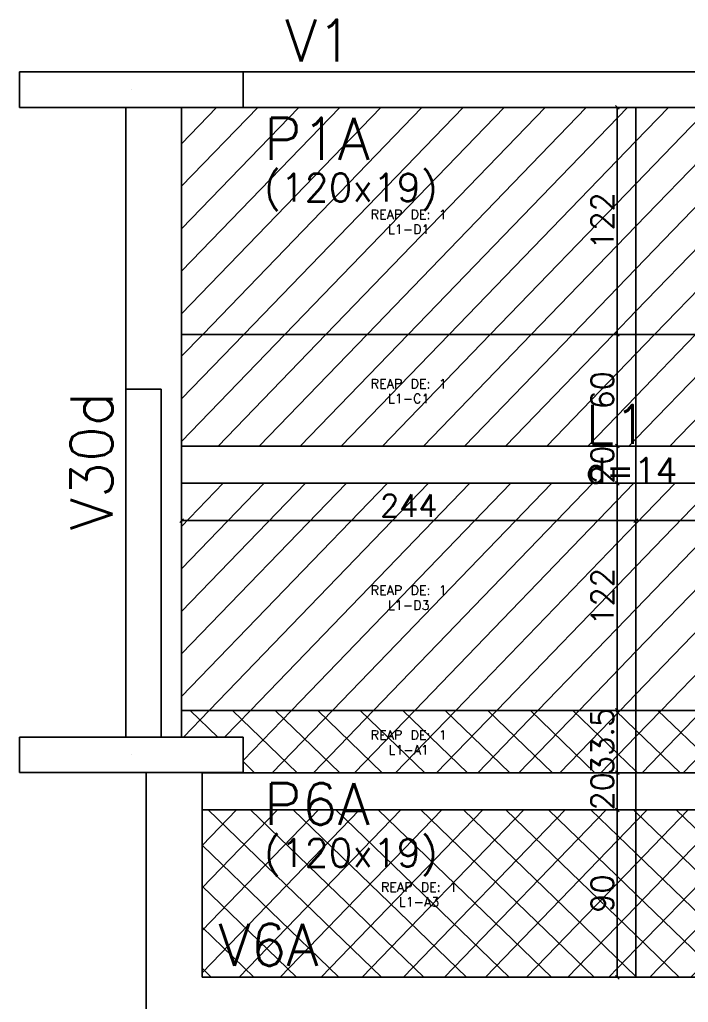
# Model space of a CAD drawing. Extents: x -40810 to 33675, y -2018 to 21213.
# Drawn here: x 15001 to 15360, y 15351 to 15879 of the extents above; entities that cross this region are included whole.
import ezdxf
from ezdxf.enums import TextEntityAlignment as Align

# ---------------------------------------------------------------- set-up
doc = ezdxf.new("R2010")
doc.units = 0
doc.layers.get('0').update_dxf_attribs({"color": 1, "lineweight": 9})
for name, color, linetype in [('1', 5, 'Continuous'), ('10', 7, 'Continuous'), ('12', 3, 'Continuous'), ('13', 7, 'Continuous'), ('242', 3, 'Continuous'), ('3', 2, 'Continuous'), ('8', 5, 'Continuous'), ('9', 3, 'Continuous'), ('NOMENCLATURA', 7, 'Continuous'), ('P-NOTAS', 7, 'Continuous'), ('Painéis', 255, 'Continuous')]:
    doc.layers.add(name, color=color, linetype=linetype)
doc.layers.add('REAPROVEITAMENTO', color=251, linetype='Continuous', lineweight=9)
doc.styles.add('Romans', font='romans.shx', dxfattribs={"height": 12})
doc.styles.get("Standard").update_dxf_attribs({"font": 'romans.shx', "width": 0.8})
doc.styles.add('standart', font='txt.shx')
doc.dimstyles.new('cotas', dxfattribs={"dimtxt": 9, "dimasz": 2, "dimexe": 2, "dimexo": 2, "dimgap": 2, "dimtad": 1, "dimdec": 1, "dimzin": 12, "dimdsep": 46, "dimtxsty": 'Romans', "dimblk": 'OBLIQUE', "dimcen": 9, "dimclrd": 4, "dimclre": 4, "dimclrt": 240, "dimaunit": 1, "dimadec": 8, "dimazin": 3, "dimtfac": 1, "dimtdec": 1, "dimtix": 1, "dimtmove": 0, "dimatfit": 2, "dimldrblk": 'OBLIQUE', "dimfxl": 1, "dimtolj": 1, "dimtzin": 0, "dimlwd": -1, "dimlwe": -1, "dimarcsym": 0})
pattern_1 = [(46, (-222.171, -201.545), (-11.419519, 11.027702), [])]
pattern_2 = [(46, (-222.171, -201.545), (-11.419519, 11.027702), []), (136, (-222.171, -201.545), (-11.027702, -11.419519), [])]

# ---------------------------------------------------------------- blocks, each defined once
blk = doc.blocks.new('_Oblique')
at = {"color": 0, "linetype": 'ByBlock', "lineweight": -2}
blk.add_line((-0.5, -0.5), (0.5, 0.5), dxfattribs=at)
blk = doc.blocks.new('*D3878')
at = {"layer": 'Defpoints', "color": 0, "linetype": 'Continuous', "ltscale": 30, "transparency": 16777216}
for p in [(15088.19, 15630.21), (15332.19, 15630.21), (15332.19, 15610.21)]:
    blk.add_point(p, dxfattribs=at)
at = {"layer": 'P-NOTAS', "color": 4, "linetype": 'Continuous', "ltscale": 30, "transparency": 16777216}
for p, q in [((15088.19, 15628.21), (15088.19, 15608.21)), ((15332.19, 15628.21), (15332.19, 15608.21)), ((15088.19, 15610.21), (15332.19, 15610.21))]:
    blk.add_line(p, q, dxfattribs=at)
at = {"layer": 'P-NOTAS', "color": 4, "linetype": 'Continuous', "ltscale": 30, "transparency": 16777216, "xscale": 2, "yscale": 2, "zscale": 2, "rotation": 180}
blk.add_blockref('_Oblique', (15088.19, 15610.21), dxfattribs=at)
at = {"layer": 'P-NOTAS', "color": 4, "linetype": 'Continuous', "ltscale": 30, "transparency": 16777216, "xscale": 2, "yscale": 2, "zscale": 2}
blk.add_blockref('_Oblique', (15332.19, 15610.21), dxfattribs=at)
at = {"layer": 'P-NOTAS', "color": 240, "linetype": 'Continuous', "ltscale": 30, "transparency": 16777216, "insert": (15210.19, 15618.21), "char_height": 12, "attachment_point": 5, "style": 'Romans'}
blk.add_mtext('\\A1;244', dxfattribs=at)
blk = doc.blocks.new('*D3879')
at = {"layer": 'Defpoints', "color": 0, "linetype": 'Continuous', "ltscale": 30, "transparency": 16777216}
for p in [(15332.19, 15630.21), (15454.19, 15630.21), (15454.19, 15610.21)]:
    blk.add_point(p, dxfattribs=at)
at = {"layer": 'P-NOTAS', "color": 4, "linetype": 'Continuous', "ltscale": 30, "transparency": 16777216}
for p, q in [((15332.19, 15628.21), (15332.19, 15608.21)), ((15454.19, 15628.21), (15454.19, 15608.21)), ((15332.19, 15610.21), (15454.19, 15610.21))]:
    blk.add_line(p, q, dxfattribs=at)
at = {"layer": 'P-NOTAS', "color": 4, "linetype": 'Continuous', "ltscale": 30, "transparency": 16777216, "xscale": 2, "yscale": 2, "zscale": 2, "rotation": 180}
blk.add_blockref('_Oblique', (15332.19, 15610.21), dxfattribs=at)
at = {"layer": 'P-NOTAS', "color": 4, "linetype": 'Continuous', "ltscale": 30, "transparency": 16777216, "xscale": 2, "yscale": 2, "zscale": 2}
blk.add_blockref('_Oblique', (15454.19, 15610.21), dxfattribs=at)
at = {"layer": 'P-NOTAS', "color": 240, "linetype": 'Continuous', "ltscale": 30, "transparency": 16777216, "insert": (15393.19, 15618.21), "char_height": 12, "attachment_point": 5, "style": 'Romans'}
blk.add_mtext('\\A1;122', dxfattribs=at)
blk = doc.blocks.new('*D3881')
at = {"layer": 'Defpoints', "color": 0, "linetype": 'Continuous', "ltscale": 30, "transparency": 16777216}
for p in [(15332.23, 15832.21), (15322.23, 15710.21), (15332.23, 15710.21)]:
    blk.add_point(p, dxfattribs=at)
at = {"layer": 'P-NOTAS', "color": 4, "linetype": 'Continuous', "ltscale": 30, "transparency": 16777216}
for p, q in [((15330.23, 15832.21), (15320.23, 15832.21)), ((15322.23, 15832.21), (15322.23, 15710.21)), ((15330.23, 15710.21), (15320.23, 15710.21))]:
    blk.add_line(p, q, dxfattribs=at)
at = {"layer": 'P-NOTAS', "color": 4, "linetype": 'Continuous', "ltscale": 30, "transparency": 16777216, "xscale": 2, "yscale": 2, "zscale": 2}
for p, rotation in [((15322.23, 15832.21), 90), ((15322.23, 15710.21), 270)]:
    blk.add_blockref('_Oblique', p, dxfattribs=dict(at, rotation=rotation))
at = {"layer": 'P-NOTAS', "color": 240, "linetype": 'Continuous', "ltscale": 30, "transparency": 16777216, "insert": (15314.23, 15771.21), "char_height": 12, "attachment_point": 5, "rotation": 90, "style": 'Romans'}
blk.add_mtext('\\A1;122', dxfattribs=at)
blk = doc.blocks.new('*D3882')
at = {"layer": 'Defpoints', "color": 0, "linetype": 'Continuous', "ltscale": 30, "transparency": 16777216}
for p in [(15332.23, 15710.21), (15322.23, 15650.21), (15332.23, 15650.21)]:
    blk.add_point(p, dxfattribs=at)
at = {"layer": 'P-NOTAS', "color": 4, "linetype": 'Continuous', "ltscale": 30, "transparency": 16777216}
for p, q in [((15330.23, 15710.21), (15320.23, 15710.21)), ((15322.23, 15710.21), (15322.23, 15650.21)), ((15330.23, 15650.21), (15320.23, 15650.21))]:
    blk.add_line(p, q, dxfattribs=at)
at = {"layer": 'P-NOTAS', "color": 4, "linetype": 'Continuous', "ltscale": 30, "transparency": 16777216, "xscale": 2, "yscale": 2, "zscale": 2}
for p, rotation in [((15322.23, 15710.21), 90), ((15322.23, 15650.21), 270)]:
    blk.add_blockref('_Oblique', p, dxfattribs=dict(at, rotation=rotation))
at = {"layer": 'P-NOTAS', "color": 240, "linetype": 'Continuous', "ltscale": 30, "transparency": 16777216, "insert": (15314.23, 15680.21), "char_height": 12, "attachment_point": 5, "rotation": 90, "style": 'Romans'}
blk.add_mtext('\\A1;60', dxfattribs=at)
blk = doc.blocks.new('*D3883')
at = {"layer": 'Defpoints', "color": 0, "linetype": 'Continuous', "ltscale": 30, "transparency": 16777216}
for p in [(15332.23, 15650.21), (15322.23, 15630.21), (15332.23, 15630.21)]:
    blk.add_point(p, dxfattribs=at)
at = {"layer": 'P-NOTAS', "color": 4, "linetype": 'Continuous', "ltscale": 30, "transparency": 16777216}
for p, q in [((15330.23, 15650.21), (15320.23, 15650.21)), ((15322.23, 15650.21), (15322.23, 15652.21)), ((15322.23, 15650.21), (15322.23, 15630.21)), ((15330.23, 15630.21), (15320.23, 15630.21)), ((15322.23, 15630.21), (15322.23, 15628.21))]:
    blk.add_line(p, q, dxfattribs=at)
at = {"layer": 'P-NOTAS', "color": 4, "linetype": 'Continuous', "ltscale": 30, "transparency": 16777216, "xscale": 2, "yscale": 2, "zscale": 2}
for p, rotation in [((15322.23, 15650.21), 270), ((15322.23, 15630.21), 90)]:
    blk.add_blockref('_Oblique', p, dxfattribs=dict(at, rotation=rotation))
at = {"layer": 'P-NOTAS', "color": 240, "linetype": 'Continuous', "ltscale": 30, "transparency": 16777216, "insert": (15314.23, 15640.21), "char_height": 12, "attachment_point": 5, "rotation": 90, "style": 'Romans'}
blk.add_mtext('\\A1;20', dxfattribs=at)
blk = doc.blocks.new('*D3884')
at = {"layer": 'Defpoints', "color": 0, "linetype": 'Continuous', "ltscale": 30, "transparency": 16777216}
for p in [(15332.23, 15630.21), (15322.23, 15508.21), (15332.23, 15508.21)]:
    blk.add_point(p, dxfattribs=at)
at = {"layer": 'P-NOTAS', "color": 4, "linetype": 'Continuous', "ltscale": 30, "transparency": 16777216}
for p, q in [((15330.23, 15630.21), (15320.23, 15630.21)), ((15322.23, 15630.21), (15322.23, 15508.21)), ((15330.23, 15508.21), (15320.23, 15508.21))]:
    blk.add_line(p, q, dxfattribs=at)
at = {"layer": 'P-NOTAS', "color": 4, "linetype": 'Continuous', "ltscale": 30, "transparency": 16777216, "xscale": 2, "yscale": 2, "zscale": 2}
for p, rotation in [((15322.23, 15630.21), 90), ((15322.23, 15508.21), 270)]:
    blk.add_blockref('_Oblique', p, dxfattribs=dict(at, rotation=rotation))
at = {"layer": 'P-NOTAS', "color": 240, "linetype": 'Continuous', "ltscale": 30, "transparency": 16777216, "insert": (15314.23, 15569.21), "char_height": 12, "attachment_point": 5, "rotation": 90, "style": 'Romans'}
blk.add_mtext('\\A1;122', dxfattribs=at)
blk = doc.blocks.new('*D3885')
at = {"layer": 'Defpoints', "color": 0, "linetype": 'Continuous', "ltscale": 30, "transparency": 16777216}
for p in [(15332.23, 15508.21), (15322.23, 15474.71), (15332.23, 15474.71)]:
    blk.add_point(p, dxfattribs=at)
at = {"layer": 'P-NOTAS', "color": 4, "linetype": 'Continuous', "ltscale": 30, "transparency": 16777216}
for p, q in [((15330.23, 15508.21), (15320.23, 15508.21)), ((15322.23, 15508.21), (15322.23, 15510.21)), ((15322.23, 15508.21), (15322.23, 15474.71)), ((15330.23, 15474.71), (15320.23, 15474.71)), ((15322.23, 15474.71), (15322.23, 15472.71))]:
    blk.add_line(p, q, dxfattribs=at)
at = {"layer": 'P-NOTAS', "color": 4, "linetype": 'Continuous', "ltscale": 30, "transparency": 16777216, "xscale": 2, "yscale": 2, "zscale": 2}
for p, rotation in [((15322.23, 15508.21), 270), ((15322.23, 15474.71), 90)]:
    blk.add_blockref('_Oblique', p, dxfattribs=dict(at, rotation=rotation))
at = {"layer": 'P-NOTAS', "color": 240, "linetype": 'Continuous', "ltscale": 30, "transparency": 16777216, "insert": (15314.23, 15491.46), "char_height": 12, "attachment_point": 5, "rotation": 90, "style": 'Romans'}
blk.add_mtext('\\A1;33.5', dxfattribs=at)
blk = doc.blocks.new('*D3886')
at = {"layer": 'Defpoints', "color": 0, "linetype": 'Continuous', "ltscale": 30, "transparency": 16777216}
for p in [(15332.23, 15474.71), (15322.23, 15454.71), (15332.23, 15454.71)]:
    blk.add_point(p, dxfattribs=at)
at = {"layer": 'P-NOTAS', "color": 4, "linetype": 'Continuous', "ltscale": 30, "transparency": 16777216}
for p, q in [((15330.23, 15474.71), (15320.23, 15474.71)), ((15322.23, 15474.71), (15322.23, 15476.71)), ((15322.23, 15474.71), (15322.23, 15454.71)), ((15330.23, 15454.71), (15320.23, 15454.71)), ((15322.23, 15454.71), (15322.23, 15452.71))]:
    blk.add_line(p, q, dxfattribs=at)
at = {"layer": 'P-NOTAS', "color": 4, "linetype": 'Continuous', "ltscale": 30, "transparency": 16777216, "xscale": 2, "yscale": 2, "zscale": 2}
for p, rotation in [((15322.23, 15474.71), 270), ((15322.23, 15454.71), 90)]:
    blk.add_blockref('_Oblique', p, dxfattribs=dict(at, rotation=rotation))
at = {"layer": 'P-NOTAS', "color": 240, "linetype": 'Continuous', "ltscale": 30, "transparency": 16777216, "insert": (15314.23, 15464.71), "char_height": 12, "attachment_point": 5, "rotation": 90, "style": 'Romans'}
blk.add_mtext('\\A1;20', dxfattribs=at)
blk = doc.blocks.new('*D3887')
at = {"layer": 'Defpoints', "color": 0, "linetype": 'Continuous', "ltscale": 30, "transparency": 16777216}
for p in [(15332.23, 15454.71), (15322.23, 15364.75), (15332.23, 15364.75)]:
    blk.add_point(p, dxfattribs=at)
at = {"layer": 'P-NOTAS', "color": 4, "linetype": 'Continuous', "ltscale": 30, "transparency": 16777216}
for p, q in [((15330.23, 15454.71), (15320.23, 15454.71)), ((15322.23, 15454.71), (15322.23, 15364.75)), ((15330.23, 15364.75), (15320.23, 15364.75))]:
    blk.add_line(p, q, dxfattribs=at)
at = {"layer": 'P-NOTAS', "color": 4, "linetype": 'Continuous', "ltscale": 30, "transparency": 16777216, "xscale": 2, "yscale": 2, "zscale": 2}
for p, rotation in [((15322.23, 15454.71), 90), ((15322.23, 15364.75), 270)]:
    blk.add_blockref('_Oblique', p, dxfattribs=dict(at, rotation=rotation))
at = {"layer": 'P-NOTAS', "color": 240, "linetype": 'Continuous', "ltscale": 30, "transparency": 16777216, "insert": (15314.23, 15409.73), "char_height": 12, "attachment_point": 5, "rotation": 90, "style": 'Romans'}
blk.add_mtext('\\A1;90', dxfattribs=at)
blk = doc.blocks.new('*D6416')
at = {"layer": 'Defpoints', "color": 0, "ltscale": 30, "transparency": 16777216}
for p in [(15088.19, 15630.21), (15332.19, 15630.21), (15332.19, 15610.21)]:
    blk.add_point(p, dxfattribs=at)
at = {"layer": 'P-NOTAS', "color": 4, "ltscale": 30, "transparency": 16777216}
for p, q in [((15088.19, 15628.21), (15088.19, 15608.21)), ((15332.19, 15628.21), (15332.19, 15608.21)), ((15088.19, 15610.21), (15332.19, 15610.21))]:
    blk.add_line(p, q, dxfattribs=at)
at = {"layer": 'P-NOTAS', "color": 4, "ltscale": 30, "transparency": 16777216, "xscale": 2, "yscale": 2, "zscale": 2, "rotation": 180}
blk.add_blockref('_Oblique', (15088.19, 15610.21), dxfattribs=at)
at = {"layer": 'P-NOTAS', "color": 4, "ltscale": 30, "transparency": 16777216, "xscale": 2, "yscale": 2, "zscale": 2}
blk.add_blockref('_Oblique', (15332.19, 15610.21), dxfattribs=at)
at = {"layer": 'P-NOTAS', "color": 240, "ltscale": 30, "transparency": 16777216, "insert": (15210.19, 15618.21), "char_height": 12, "attachment_point": 5, "style": 'Romans'}
blk.add_mtext('\\A1;244', dxfattribs=at)
blk = doc.blocks.new('*D6417')
at = {"layer": 'Defpoints', "color": 0, "ltscale": 30, "transparency": 16777216}
for p in [(15332.19, 15630.21), (15454.19, 15630.21), (15454.19, 15610.21)]:
    blk.add_point(p, dxfattribs=at)
at = {"layer": 'P-NOTAS', "color": 4, "ltscale": 30, "transparency": 16777216}
for p, q in [((15332.19, 15628.21), (15332.19, 15608.21)), ((15454.19, 15628.21), (15454.19, 15608.21)), ((15332.19, 15610.21), (15454.19, 15610.21))]:
    blk.add_line(p, q, dxfattribs=at)
at = {"layer": 'P-NOTAS', "color": 4, "ltscale": 30, "transparency": 16777216, "xscale": 2, "yscale": 2, "zscale": 2, "rotation": 180}
blk.add_blockref('_Oblique', (15332.19, 15610.21), dxfattribs=at)
at = {"layer": 'P-NOTAS', "color": 4, "ltscale": 30, "transparency": 16777216, "xscale": 2, "yscale": 2, "zscale": 2}
blk.add_blockref('_Oblique', (15454.19, 15610.21), dxfattribs=at)
at = {"layer": 'P-NOTAS', "color": 240, "ltscale": 30, "transparency": 16777216, "insert": (15393.19, 15618.21), "char_height": 12, "attachment_point": 5, "style": 'Romans'}
blk.add_mtext('\\A1;122', dxfattribs=at)
blk = doc.blocks.new('*D6419')
at = {"layer": 'Defpoints', "color": 0, "ltscale": 30, "transparency": 16777216}
for p in [(15332.23, 15832.21), (15322.23, 15710.21), (15332.23, 15710.21)]:
    blk.add_point(p, dxfattribs=at)
at = {"layer": 'P-NOTAS', "color": 4, "ltscale": 30, "transparency": 16777216}
for p, q in [((15330.23, 15832.21), (15320.23, 15832.21)), ((15322.23, 15832.21), (15322.23, 15710.21)), ((15330.23, 15710.21), (15320.23, 15710.21))]:
    blk.add_line(p, q, dxfattribs=at)
at = {"layer": 'P-NOTAS', "color": 4, "ltscale": 30, "transparency": 16777216, "xscale": 2, "yscale": 2, "zscale": 2}
for p, rotation in [((15322.23, 15832.21), 90), ((15322.23, 15710.21), 270)]:
    blk.add_blockref('_Oblique', p, dxfattribs=dict(at, rotation=rotation))
at = {"layer": 'P-NOTAS', "color": 240, "ltscale": 30, "transparency": 16777216, "insert": (15314.23, 15771.21), "char_height": 12, "attachment_point": 5, "rotation": 90, "style": 'Romans'}
blk.add_mtext('\\A1;122', dxfattribs=at)
blk = doc.blocks.new('*D6420')
at = {"layer": 'Defpoints', "color": 0, "ltscale": 30, "transparency": 16777216}
for p in [(15332.23, 15710.21), (15322.23, 15650.21), (15332.23, 15650.21)]:
    blk.add_point(p, dxfattribs=at)
at = {"layer": 'P-NOTAS', "color": 4, "ltscale": 30, "transparency": 16777216}
for p, q in [((15330.23, 15710.21), (15320.23, 15710.21)), ((15322.23, 15710.21), (15322.23, 15650.21)), ((15330.23, 15650.21), (15320.23, 15650.21))]:
    blk.add_line(p, q, dxfattribs=at)
at = {"layer": 'P-NOTAS', "color": 4, "ltscale": 30, "transparency": 16777216, "xscale": 2, "yscale": 2, "zscale": 2}
for p, rotation in [((15322.23, 15710.21), 90), ((15322.23, 15650.21), 270)]:
    blk.add_blockref('_Oblique', p, dxfattribs=dict(at, rotation=rotation))
at = {"layer": 'P-NOTAS', "color": 240, "ltscale": 30, "transparency": 16777216, "insert": (15314.23, 15680.21), "char_height": 12, "attachment_point": 5, "rotation": 90, "style": 'Romans'}
blk.add_mtext('\\A1;60', dxfattribs=at)
blk = doc.blocks.new('*D6421')
at = {"layer": 'Defpoints', "color": 0, "ltscale": 30, "transparency": 16777216}
for p in [(15332.23, 15650.21), (15322.23, 15630.21), (15332.23, 15630.21)]:
    blk.add_point(p, dxfattribs=at)
at = {"layer": 'P-NOTAS', "color": 4, "ltscale": 30, "transparency": 16777216}
for p, q in [((15330.23, 15650.21), (15320.23, 15650.21)), ((15322.23, 15650.21), (15322.23, 15652.21)), ((15322.23, 15650.21), (15322.23, 15630.21)), ((15330.23, 15630.21), (15320.23, 15630.21)), ((15322.23, 15630.21), (15322.23, 15628.21))]:
    blk.add_line(p, q, dxfattribs=at)
at = {"layer": 'P-NOTAS', "color": 4, "ltscale": 30, "transparency": 16777216, "xscale": 2, "yscale": 2, "zscale": 2}
for p, rotation in [((15322.23, 15650.21), 270), ((15322.23, 15630.21), 90)]:
    blk.add_blockref('_Oblique', p, dxfattribs=dict(at, rotation=rotation))
at = {"layer": 'P-NOTAS', "color": 240, "ltscale": 30, "transparency": 16777216, "insert": (15314.23, 15640.21), "char_height": 12, "attachment_point": 5, "rotation": 90, "style": 'Romans'}
blk.add_mtext('\\A1;20', dxfattribs=at)
blk = doc.blocks.new('*D6422')
at = {"layer": 'Defpoints', "color": 0, "ltscale": 30, "transparency": 16777216}
for p in [(15332.23, 15630.21), (15322.23, 15508.21), (15332.23, 15508.21)]:
    blk.add_point(p, dxfattribs=at)
at = {"layer": 'P-NOTAS', "color": 4, "ltscale": 30, "transparency": 16777216}
for p, q in [((15330.23, 15630.21), (15320.23, 15630.21)), ((15322.23, 15630.21), (15322.23, 15508.21)), ((15330.23, 15508.21), (15320.23, 15508.21))]:
    blk.add_line(p, q, dxfattribs=at)
at = {"layer": 'P-NOTAS', "color": 4, "ltscale": 30, "transparency": 16777216, "xscale": 2, "yscale": 2, "zscale": 2}
for p, rotation in [((15322.23, 15630.21), 90), ((15322.23, 15508.21), 270)]:
    blk.add_blockref('_Oblique', p, dxfattribs=dict(at, rotation=rotation))
at = {"layer": 'P-NOTAS', "color": 240, "ltscale": 30, "transparency": 16777216, "insert": (15314.23, 15569.21), "char_height": 12, "attachment_point": 5, "rotation": 90, "style": 'Romans'}
blk.add_mtext('\\A1;122', dxfattribs=at)
blk = doc.blocks.new('*D6423')
at = {"layer": 'Defpoints', "color": 0, "ltscale": 30, "transparency": 16777216}
for p in [(15332.23, 15508.21), (15322.23, 15474.71), (15332.23, 15474.71)]:
    blk.add_point(p, dxfattribs=at)
at = {"layer": 'P-NOTAS', "color": 4, "ltscale": 30, "transparency": 16777216}
for p, q in [((15330.23, 15508.21), (15320.23, 15508.21)), ((15322.23, 15508.21), (15322.23, 15510.21)), ((15322.23, 15508.21), (15322.23, 15474.71)), ((15330.23, 15474.71), (15320.23, 15474.71)), ((15322.23, 15474.71), (15322.23, 15472.71))]:
    blk.add_line(p, q, dxfattribs=at)
at = {"layer": 'P-NOTAS', "color": 4, "ltscale": 30, "transparency": 16777216, "xscale": 2, "yscale": 2, "zscale": 2}
for p, rotation in [((15322.23, 15508.21), 270), ((15322.23, 15474.71), 90)]:
    blk.add_blockref('_Oblique', p, dxfattribs=dict(at, rotation=rotation))
at = {"layer": 'P-NOTAS', "color": 240, "ltscale": 30, "transparency": 16777216, "insert": (15314.23, 15491.46), "char_height": 12, "attachment_point": 5, "rotation": 90, "style": 'Romans'}
blk.add_mtext('\\A1;33.5', dxfattribs=at)
blk = doc.blocks.new('*D6424')
at = {"layer": 'Defpoints', "color": 0, "ltscale": 30, "transparency": 16777216}
for p in [(15332.23, 15474.71), (15322.23, 15454.71), (15332.23, 15454.71)]:
    blk.add_point(p, dxfattribs=at)
at = {"layer": 'P-NOTAS', "color": 4, "ltscale": 30, "transparency": 16777216}
for p, q in [((15330.23, 15474.71), (15320.23, 15474.71)), ((15322.23, 15474.71), (15322.23, 15476.71)), ((15322.23, 15474.71), (15322.23, 15454.71)), ((15330.23, 15454.71), (15320.23, 15454.71)), ((15322.23, 15454.71), (15322.23, 15452.71))]:
    blk.add_line(p, q, dxfattribs=at)
at = {"layer": 'P-NOTAS', "color": 4, "ltscale": 30, "transparency": 16777216, "xscale": 2, "yscale": 2, "zscale": 2}
for p, rotation in [((15322.23, 15474.71), 270), ((15322.23, 15454.71), 90)]:
    blk.add_blockref('_Oblique', p, dxfattribs=dict(at, rotation=rotation))
at = {"layer": 'P-NOTAS', "color": 240, "ltscale": 30, "transparency": 16777216, "insert": (15314.23, 15464.71), "char_height": 12, "attachment_point": 5, "rotation": 90, "style": 'Romans'}
blk.add_mtext('\\A1;20', dxfattribs=at)
blk = doc.blocks.new('*D6425')
at = {"layer": 'Defpoints', "color": 0, "ltscale": 30, "transparency": 16777216}
for p in [(15332.23, 15454.71), (15322.23, 15364.75), (15332.23, 15364.75)]:
    blk.add_point(p, dxfattribs=at)
at = {"layer": 'P-NOTAS', "color": 4, "ltscale": 30, "transparency": 16777216}
for p, q in [((15330.23, 15454.71), (15320.23, 15454.71)), ((15322.23, 15454.71), (15322.23, 15364.75)), ((15330.23, 15364.75), (15320.23, 15364.75))]:
    blk.add_line(p, q, dxfattribs=at)
at = {"layer": 'P-NOTAS', "color": 4, "ltscale": 30, "transparency": 16777216, "xscale": 2, "yscale": 2, "zscale": 2}
for p, rotation in [((15322.23, 15454.71), 90), ((15322.23, 15364.75), 270)]:
    blk.add_blockref('_Oblique', p, dxfattribs=dict(at, rotation=rotation))
at = {"layer": 'P-NOTAS', "color": 240, "ltscale": 30, "transparency": 16777216, "insert": (15314.23, 15409.73), "char_height": 12, "attachment_point": 5, "rotation": 90, "style": 'Romans'}
blk.add_mtext('\\A1;90', dxfattribs=at)

msp = doc.modelspace()

# ---------------------------------------------------------------- hatches: boundary and pattern name
at = {"layer": 'REAPROVEITAMENTO', "linetype": 'Continuous', "ltscale": 30, "true_color": 0xf8d731, "transparency": 33554687}
h = msp.add_hatch(dxfattribs=at)
h.set_pattern_fill('ANSI31', color=40, scale=5, angle=1)
h.set_pattern_definition(pattern_1)
h.paths.add_polyline_path([(15332.186, 15832.21), (15088.157, 15832.21), (15088.157, 15710.21), (15332.186, 15710.21)])
h.paths.add_polyline_path([(15129.55, 15770.92), (15238.835, 15770.92), (15238.835, 15805.206), (15129.55, 15805.206)], flags=24)
h.paths.add_polyline_path([(15131.068, 15798.51), (15200.175, 15798.51), (15200.175, 15832.26), (15131.068, 15832.26)], flags=9)
at = {"layer": 'REAPROVEITAMENTO', "ltscale": 30, "transparency": 33554687}
h = msp.add_hatch(dxfattribs=at)
h.set_pattern_fill('ANSI31', color=0, scale=5, angle=1)
h.set_pattern_definition(pattern_1)
h.paths.add_polyline_path([(15332.186, 15832.21), (15088.157, 15832.21), (15088.157, 15710.21), (15332.186, 15710.21)])
h.paths.add_polyline_path([(15323.229, 15753.643), (15323.229, 15788.786), (15305.229, 15788.786), (15305.229, 15753.643)], flags=24)
h.paths.add_polyline_path([(15198.936, 15762.964), (15221.436, 15762.964), (15221.436, 15770.464), (15198.936, 15770.464)], flags=24)
h.paths.add_polyline_path([(15187.269, 15770.964), (15233.103, 15770.964), (15233.103, 15778.464), (15187.269, 15778.464)], flags=8)
h.paths.add_polyline_path([(15129.55, 15770.92), (15238.835, 15770.92), (15238.835, 15805.206), (15129.55, 15805.206)], flags=24)
h.paths.add_polyline_path([(15131.068, 15798.51), (15200.175, 15798.51), (15200.175, 15832.26), (15131.068, 15832.26)], flags=9)
h = msp.add_hatch(dxfattribs=at)
h.set_pattern_fill('ANSI31', color=0, scale=5, angle=1)
h.set_pattern_definition(pattern_1)
h.paths.add_polyline_path([(15332.186, 15832.21), (15088.157, 15832.21), (15088.157, 15710.21), (15332.186, 15710.21)])
h.paths.add_polyline_path([(15323.229, 15753.643), (15323.229, 15788.786), (15305.229, 15788.786), (15305.229, 15753.643)], flags=24)
h.paths.add_polyline_path([(15323.229, 15753.643), (15323.229, 15788.786), (15305.229, 15788.786), (15305.229, 15753.643)], flags=24)
h.paths.add_polyline_path([(15198.936, 15762.964), (15221.436, 15762.964), (15221.436, 15770.464), (15198.936, 15770.464)], flags=24)
h.paths.add_polyline_path([(15187.269, 15770.964), (15233.103, 15770.964), (15233.103, 15778.464), (15187.269, 15778.464)], flags=8)
h.paths.add_polyline_path([(15198.936, 15762.964), (15221.436, 15762.964), (15221.436, 15770.464), (15198.936, 15770.464)], flags=24)
h.paths.add_polyline_path([(15187.269, 15770.964), (15233.103, 15770.964), (15233.103, 15778.464), (15187.269, 15778.464)], flags=8)
h.paths.add_polyline_path([(15129.55, 15770.92), (15238.835, 15770.92), (15238.835, 15805.206), (15129.55, 15805.206)], flags=24)
h.paths.add_polyline_path([(15131.068, 15798.51), (15200.175, 15798.51), (15200.175, 15832.26), (15131.068, 15832.26)], flags=9)
at = {"layer": 'REAPROVEITAMENTO', "linetype": 'Continuous', "ltscale": 30, "true_color": 0xf8d731, "transparency": 33554687}
h = msp.add_hatch(dxfattribs=at)
h.set_pattern_fill('ANSI31', color=40, scale=5, angle=1)
h.set_pattern_definition(pattern_1)
h.paths.add_polyline_path([(15454.186, 15832.21), (15332.186, 15832.21), (15332.186, 15710.21), (15454.186, 15710.21)])
at = {"layer": 'REAPROVEITAMENTO', "ltscale": 30, "transparency": 33554687}
h = msp.add_hatch(dxfattribs=at)
h.set_pattern_fill('ANSI31', color=0, scale=5, angle=1)
h.set_pattern_definition(pattern_1)
h.paths.add_polyline_path([(15454.186, 15832.21), (15332.186, 15832.21), (15332.186, 15710.21), (15454.186, 15710.21)])
h = msp.add_hatch(dxfattribs=at)
h.set_pattern_fill('ANSI31', color=0, scale=5, angle=1)
h.set_pattern_definition(pattern_1)
h.paths.add_polyline_path([(15454.186, 15832.21), (15332.186, 15832.21), (15332.186, 15710.21), (15454.186, 15710.21)])
at = {"layer": 'REAPROVEITAMENTO', "linetype": 'Continuous', "ltscale": 30, "true_color": 0xf8d731, "transparency": 33554687}
h = msp.add_hatch(dxfattribs=at)
h.set_pattern_fill('ANSI31', color=40, scale=5, angle=1)
h.set_pattern_definition(pattern_1)
h.paths.add_polyline_path([(15332.186, 15710.21), (15088.157, 15710.21), (15088.157, 15650.21), (15332.186, 15650.21)])
at = {"layer": 'REAPROVEITAMENTO', "ltscale": 30, "transparency": 33554687}
h = msp.add_hatch(dxfattribs=at)
h.set_pattern_fill('ANSI31', color=0, scale=5, angle=1)
h.set_pattern_definition(pattern_1)
h.paths.add_polyline_path([(15332.186, 15710.21), (15088.157, 15710.21), (15088.157, 15650.21), (15332.186, 15650.21)])
h = msp.add_hatch(dxfattribs=at)
h.set_pattern_fill('ANSI31', color=0, scale=5, angle=1)
h.set_pattern_definition(pattern_1)
h.paths.add_polyline_path([(15332.186, 15710.21), (15088.157, 15710.21), (15088.157, 15650.21), (15332.186, 15650.21)])
at = {"layer": 'REAPROVEITAMENTO', "linetype": 'Continuous', "ltscale": 30, "true_color": 0xf8d731, "transparency": 33554687}
h = msp.add_hatch(dxfattribs=at)
h.set_pattern_fill('ANSI31', color=40, scale=5, angle=1)
h.set_pattern_definition(pattern_1)
h.paths.add_polyline_path([(15454.186, 15710.21), (15332.186, 15710.21), (15332.186, 15650.21), (15454.186, 15650.21)])
h.paths.add_polyline_path([(15304.012, 15646.138), (15338.512, 15646.138), (15338.512, 15677.638), (15304.012, 15677.638)], flags=9)
at = {"layer": 'REAPROVEITAMENTO', "ltscale": 30, "transparency": 33554687}
h = msp.add_hatch(dxfattribs=at)
h.set_pattern_fill('ANSI31', color=0, scale=5, angle=1)
h.set_pattern_definition(pattern_1)
h.paths.add_polyline_path([(15454.186, 15710.21), (15332.186, 15710.21), (15332.186, 15650.21), (15454.186, 15650.21)])
h.paths.add_polyline_path([(15381.103, 15671.964), (15405.269, 15671.964), (15405.269, 15679.464), (15381.103, 15679.464)], flags=24)
h.paths.add_polyline_path([(15370.269, 15679.964), (15416.103, 15679.964), (15416.103, 15687.464), (15370.269, 15687.464)], flags=24)
h.paths.add_polyline_path([(15304.012, 15646.138), (15338.512, 15646.138), (15338.512, 15677.638), (15304.012, 15677.638)], flags=9)
h = msp.add_hatch(dxfattribs=at)
h.set_pattern_fill('ANSI31', color=0, scale=5, angle=1)
h.set_pattern_definition(pattern_1)
h.paths.add_polyline_path([(15454.186, 15710.21), (15332.186, 15710.21), (15332.186, 15650.21), (15454.186, 15650.21)])
h.paths.add_polyline_path([(15381.103, 15671.964), (15405.269, 15671.964), (15405.269, 15679.464), (15381.103, 15679.464)], flags=24)
h.paths.add_polyline_path([(15370.269, 15679.964), (15416.103, 15679.964), (15416.103, 15687.464), (15370.269, 15687.464)], flags=24)
h.paths.add_polyline_path([(15381.103, 15671.964), (15405.269, 15671.964), (15405.269, 15679.464), (15381.103, 15679.464)], flags=24)
h.paths.add_polyline_path([(15370.269, 15679.964), (15416.103, 15679.964), (15416.103, 15687.464), (15370.269, 15687.464)], flags=24)
h.paths.add_polyline_path([(15304.012, 15646.138), (15338.512, 15646.138), (15338.512, 15677.638), (15304.012, 15677.638)], flags=9)
at = {"layer": 'REAPROVEITAMENTO', "linetype": 'Continuous', "ltscale": 30, "true_color": 0xf8d731, "transparency": 33554687}
h = msp.add_hatch(dxfattribs=at)
h.set_pattern_fill('ANSI31', color=40, scale=5, angle=1)
h.set_pattern_definition(pattern_1)
h.paths.add_polyline_path([(15332.186, 15630.21), (15088.157, 15630.21), (15088.157, 15508.21), (15332.186, 15508.21)])
at = {"layer": 'REAPROVEITAMENTO', "ltscale": 30, "transparency": 33554687}
h = msp.add_hatch(dxfattribs=at)
h.set_pattern_fill('ANSI31', color=0, scale=5, angle=1)
h.set_pattern_definition(pattern_1)
h.paths.add_polyline_path([(15332.186, 15630.21), (15088.157, 15630.21), (15088.157, 15508.21), (15332.186, 15508.21)])
h.paths.add_polyline_path([(15191.472, 15609.21), (15228.9, 15609.21), (15228.9, 15627.21), (15191.472, 15627.21)], flags=24)
h.paths.add_polyline_path([(15323.229, 15551.643), (15323.229, 15586.786), (15305.229, 15586.786), (15305.229, 15551.643)], flags=24)
h.paths.add_polyline_path([(15323.229, 15470.179), (15323.229, 15512.75), (15305.229, 15512.75), (15305.229, 15470.179)], flags=9)
h.paths.add_polyline_path([(15198.103, 15560.964), (15222.269, 15560.964), (15222.269, 15568.464), (15198.103, 15568.464)], flags=24)
h.paths.add_polyline_path([(15187.269, 15568.964), (15233.103, 15568.964), (15233.103, 15576.464), (15187.269, 15576.464)], flags=24)
h = msp.add_hatch(dxfattribs=at)
h.set_pattern_fill('ANSI31', color=0, scale=5, angle=1)
h.set_pattern_definition(pattern_1)
h.paths.add_polyline_path([(15332.186, 15630.21), (15088.157, 15630.21), (15088.157, 15508.21), (15332.186, 15508.21)])
h.paths.add_polyline_path([(15191.472, 15609.21), (15228.9, 15609.21), (15228.9, 15627.21), (15191.472, 15627.21)], flags=24)
h.paths.add_polyline_path([(15323.229, 15551.643), (15323.229, 15586.786), (15305.229, 15586.786), (15305.229, 15551.643)], flags=24)
h.paths.add_polyline_path([(15323.229, 15470.179), (15323.229, 15512.75), (15305.229, 15512.75), (15305.229, 15470.179)], flags=25)
h.paths.add_polyline_path([(15191.472, 15609.21), (15228.9, 15609.21), (15228.9, 15627.21), (15191.472, 15627.21)], flags=24)
h.paths.add_polyline_path([(15323.229, 15551.643), (15323.229, 15586.786), (15305.229, 15586.786), (15305.229, 15551.643)], flags=24)
h.paths.add_polyline_path([(15323.229, 15470.179), (15323.229, 15512.75), (15305.229, 15512.75), (15305.229, 15470.179)], flags=25)
h.paths.add_polyline_path([(15198.103, 15560.964), (15222.269, 15560.964), (15222.269, 15568.464), (15198.103, 15568.464)], flags=24)
h.paths.add_polyline_path([(15187.269, 15568.964), (15233.103, 15568.964), (15233.103, 15576.464), (15187.269, 15576.464)], flags=24)
h.paths.add_polyline_path([(15198.103, 15560.964), (15222.269, 15560.964), (15222.269, 15568.464), (15198.103, 15568.464)], flags=24)
h.paths.add_polyline_path([(15187.269, 15568.964), (15233.103, 15568.964), (15233.103, 15576.464), (15187.269, 15576.464)], flags=24)
at = {"layer": 'REAPROVEITAMENTO', "linetype": 'Continuous', "ltscale": 30, "true_color": 0xf8d731, "transparency": 33554687}
h = msp.add_hatch(dxfattribs=at)
h.set_pattern_fill('ANSI31', color=40, scale=5, angle=1)
h.set_pattern_definition(pattern_1)
h.paths.add_polyline_path([(15454.186, 15630.21), (15332.186, 15630.21), (15332.186, 15508.21), (15454.186, 15508.21)])
at = {"layer": 'REAPROVEITAMENTO', "ltscale": 30, "transparency": 33554687}
h = msp.add_hatch(dxfattribs=at)
h.set_pattern_fill('ANSI31', color=0, scale=5, angle=1)
h.set_pattern_definition(pattern_1)
h.paths.add_polyline_path([(15454.186, 15630.21), (15332.186, 15630.21), (15332.186, 15508.21), (15454.186, 15508.21)])
h = msp.add_hatch(dxfattribs=at)
h.set_pattern_fill('ANSI31', color=0, scale=5, angle=1)
h.set_pattern_definition(pattern_1)
h.paths.add_polyline_path([(15454.186, 15630.21), (15332.186, 15630.21), (15332.186, 15508.21), (15454.186, 15508.21)])
at = {"layer": 'REAPROVEITAMENTO', "linetype": 'Continuous', "ltscale": 30, "true_color": 0xf8d731, "transparency": 33554687}
h = msp.add_hatch(dxfattribs=at)
h.set_pattern_fill('ANSI37', color=40, scale=5, angle=1)
h.set_pattern_definition(pattern_2)
h.paths.add_polyline_path([(15332.186, 15508.21), (15088.157, 15508.21), (15088.157, 15493.76), (15121.157, 15493.76), (15121.157, 15474.71), (15332.186, 15474.71)])
at = {"layer": 'REAPROVEITAMENTO', "ltscale": 30, "transparency": 33554687}
h = msp.add_hatch(dxfattribs=at)
h.set_pattern_fill('ANSI37', color=0, scale=5, angle=1)
h.set_pattern_definition(pattern_2)
h.paths.add_polyline_path([(15332.186, 15508.21), (15088.157, 15508.21), (15088.157, 15493.76), (15121.157, 15493.76), (15121.157, 15474.71), (15332.186, 15474.71)])
h = msp.add_hatch(dxfattribs=at)
h.set_pattern_fill('ANSI37', color=0, scale=5, angle=1)
h.set_pattern_definition(pattern_2)
h.paths.add_polyline_path([(15332.186, 15508.21), (15088.157, 15508.21), (15088.157, 15493.76), (15121.157, 15493.76), (15121.157, 15474.71), (15332.186, 15474.71)])
at = {"layer": 'REAPROVEITAMENTO', "linetype": 'Continuous', "ltscale": 30, "true_color": 0xf8d731, "transparency": 33554687}
h = msp.add_hatch(dxfattribs=at)
h.set_pattern_fill('ANSI37', color=40, scale=5, angle=1)
h.set_pattern_definition(pattern_2)
h.paths.add_polyline_path([(15454.186, 15508.21), (15332.186, 15508.21), (15332.186, 15474.71), (15454.186, 15474.71)])
at = {"layer": 'REAPROVEITAMENTO', "ltscale": 30, "transparency": 33554687}
h = msp.add_hatch(dxfattribs=at)
h.set_pattern_fill('ANSI37', color=0, scale=5, angle=1)
h.set_pattern_definition(pattern_2)
h.paths.add_polyline_path([(15454.186, 15508.21), (15332.186, 15508.21), (15332.186, 15474.71), (15454.186, 15474.71)])
h.paths.add_polyline_path([(15380.269, 15483.214), (15406.103, 15483.214), (15406.103, 15490.714), (15380.269, 15490.714)], flags=24)
h.paths.add_polyline_path([(15370.269, 15491.214), (15416.103, 15491.214), (15416.103, 15498.714), (15370.269, 15498.714)], flags=24)
h = msp.add_hatch(dxfattribs=at)
h.set_pattern_fill('ANSI37', color=0, scale=5, angle=1)
h.set_pattern_definition(pattern_2)
h.paths.add_polyline_path([(15454.186, 15508.21), (15332.186, 15508.21), (15332.186, 15474.71), (15454.186, 15474.71)])
h.paths.add_polyline_path([(15380.269, 15483.214), (15406.103, 15483.214), (15406.103, 15490.714), (15380.269, 15490.714)], flags=24)
h.paths.add_polyline_path([(15370.269, 15491.214), (15416.103, 15491.214), (15416.103, 15498.714), (15370.269, 15498.714)], flags=24)
h.paths.add_polyline_path([(15380.269, 15483.214), (15406.103, 15483.214), (15406.103, 15490.714), (15380.269, 15490.714)], flags=24)
h.paths.add_polyline_path([(15370.269, 15491.214), (15416.103, 15491.214), (15416.103, 15498.714), (15370.269, 15498.714)], flags=24)
at = {"layer": 'REAPROVEITAMENTO', "linetype": 'Continuous', "ltscale": 30, "true_color": 0xf8d731, "transparency": 33554687}
h = msp.add_hatch(dxfattribs=at)
h.set_pattern_fill('ANSI37', color=40, scale=5, angle=1)
h.set_pattern_definition(pattern_2)
h.paths.add_polyline_path([(15332.186, 15454.71), (15099.157, 15454.71), (15099.157, 15364.796), (15332.186, 15364.796)])
at = {"layer": 'REAPROVEITAMENTO', "ltscale": 30, "transparency": 33554687}
h = msp.add_hatch(dxfattribs=at)
h.set_pattern_fill('ANSI37', color=0, scale=5, angle=1)
h.set_pattern_definition(pattern_2)
h.paths.add_polyline_path([(15332.186, 15454.71), (15099.157, 15454.71), (15099.157, 15364.796), (15332.186, 15364.796)])
h = msp.add_hatch(dxfattribs=at)
h.set_pattern_fill('ANSI37', color=0, scale=5, angle=1)
h.set_pattern_definition(pattern_2)
h.paths.add_polyline_path([(15332.186, 15454.71), (15099.157, 15454.71), (15099.157, 15364.796), (15332.186, 15364.796)])
at = {"layer": 'REAPROVEITAMENTO', "linetype": 'Continuous', "ltscale": 30, "true_color": 0xf8d731, "transparency": 33554687}
h = msp.add_hatch(dxfattribs=at)
h.set_pattern_fill('ANSI37', color=40, scale=5, angle=1)
h.set_pattern_definition(pattern_2)
h.paths.add_polyline_path([(15454.186, 15454.71), (15332.186, 15454.71), (15332.186, 15364.796), (15454.186, 15364.796)])
at = {"layer": 'REAPROVEITAMENTO', "ltscale": 30, "transparency": 33554687}
h = msp.add_hatch(dxfattribs=at)
h.set_pattern_fill('ANSI37', color=0, scale=5, angle=1)
h.set_pattern_definition(pattern_2)
h.paths.add_polyline_path([(15454.186, 15454.71), (15332.186, 15454.71), (15332.186, 15364.796), (15454.186, 15364.796)])
h.paths.add_polyline_path([(15381.936, 15401.482), (15404.436, 15401.482), (15404.436, 15408.982), (15381.936, 15408.982)], flags=24)
h.paths.add_polyline_path([(15370.269, 15409.482), (15416.103, 15409.482), (15416.103, 15416.982), (15370.269, 15416.982)], flags=24)
h = msp.add_hatch(dxfattribs=at)
h.set_pattern_fill('ANSI37', color=0, scale=5, angle=1)
h.set_pattern_definition(pattern_2)
h.paths.add_polyline_path([(15454.186, 15454.71), (15332.186, 15454.71), (15332.186, 15364.796), (15454.186, 15364.796)])
h.paths.add_polyline_path([(15381.936, 15401.482), (15404.436, 15401.482), (15404.436, 15408.982), (15381.936, 15408.982)], flags=24)
h.paths.add_polyline_path([(15370.269, 15409.482), (15416.103, 15409.482), (15416.103, 15416.982), (15370.269, 15416.982)], flags=24)
h.paths.add_polyline_path([(15381.936, 15401.482), (15404.436, 15401.482), (15404.436, 15408.982), (15381.936, 15408.982)], flags=24)
h.paths.add_polyline_path([(15370.269, 15409.482), (15416.103, 15409.482), (15416.103, 15416.982), (15370.269, 15416.982)], flags=24)

# ---------------------------------------------------------------- linework, layer by layer
at = {"layer": '1'}
for p, q in [((15058.157, 15680.76), (15077.157, 15680.76)), ((15077.157, 15680.76), (15077.157, 15493.76)), ((15099.157, 15364.796), (15695.157, 15364.796))]:
    msp.add_line(p, q, dxfattribs=at)
for points in [[(15717.157, 15851.26), (15121.157, 15851.26)], [(15058.157, 15832.26), (15058.157, 15493.76)], [(15088.157, 15493.76), (15088.157, 15832.26)], [(15121.157, 15832.26), (15698.157, 15832.26)], [(15069.157, 15474.76), (15069.157, 15189.296)], [(15099.157, 15364.796), (15099.157, 15474.76)]]:
    msp.add_lwpolyline(points, dxfattribs=at)
at = {"layer": '242'}
for p, q in [((15061.157, 15841.76), (15061.157, 15841.76)), ((15061.157, 15484.26), (15061.157, 15484.26))]:
    msp.add_line(p, q, dxfattribs=at)
at = {"layer": '3'}
for points in [[(15001.157, 15832.26), (15121.157, 15832.26), (15121.157, 15851.26), (15001.157, 15851.26), (15001.157, 15832.26)], [(15001.157, 15474.76), (15121.157, 15474.76), (15121.157, 15493.76), (15001.157, 15493.76), (15001.157, 15474.76)]]:
    msp.add_lwpolyline(points, dxfattribs=at)
at = {"layer": 'Painéis', "linetype": 'Continuous', "ltscale": 30}
for points in [[(15088.186, 15832.21), (15698.186, 15832.21)], [(15332.186, 15364.75), (15332.186, 15832.214)], [(15088.186, 15710.21), (15698.186, 15710.21)], [(15088.186, 15650.21), (15698.186, 15650.21)], [(15088.186, 15630.21), (15698.186, 15630.21)], [(15088.186, 15508.21), (15698.186, 15508.21)], [(15099.186, 15474.71), (15698.186, 15474.71)], [(15099.186, 15454.71), (15698.186, 15454.71)]]:
    msp.add_lwpolyline(points, dxfattribs=at)
at = {"layer": 'Painéis', "ltscale": 30}
for points in [[(15088.186, 15832.21), (15698.186, 15832.21)], [(15088.186, 15832.21), (15698.186, 15832.21)], [(15332.186, 15364.75), (15332.186, 15832.214)], [(15332.186, 15364.75), (15332.186, 15832.214)], [(15088.186, 15710.21), (15698.186, 15710.21)], [(15088.186, 15710.21), (15698.186, 15710.21)], [(15088.186, 15650.21), (15698.186, 15650.21)], [(15088.186, 15650.21), (15698.186, 15650.21)], [(15088.186, 15630.21), (15698.186, 15630.21)], [(15088.186, 15630.21), (15698.186, 15630.21)], [(15088.186, 15508.21), (15698.186, 15508.21)], [(15088.186, 15508.21), (15698.186, 15508.21)], [(15099.186, 15474.71), (15698.186, 15474.71)], [(15099.186, 15474.71), (15698.186, 15474.71)], [(15099.186, 15454.71), (15698.186, 15454.71)], [(15099.186, 15454.71), (15698.186, 15454.71)]]:
    msp.add_lwpolyline(points, dxfattribs=at)

# ---------------------------------------------------------------- texts
at = {"layer": '10'}
msp.add_text('L1', height=21, dxfattribs=at).set_placement((15305.262, 15651.388))
at = {"layer": '12'}
for p in [(15132.407, 15781.635), (15132.407, 15424.135)]:
    msp.add_text('(120x19)', height=15, dxfattribs=at).set_placement(p)
at = {"layer": '13'}
msp.add_text('d=14', height=13.5, dxfattribs=at).set_placement((15305.262, 15630.493))
at = {"layer": '8'}
for s, p in [('V1', (15143.657, 15856.885)), ('V6A', (15107.85, 15370.899))]:
    msp.add_text(s, height=22.5, dxfattribs=at).set_placement(p)
msp.add_text('V30d', height=22.5, rotation=90, dxfattribs=at).set_placement((15050.975, 15605.02))
at = {"layer": '9'}
for s, p in [('P1A', (15132.407, 15804.135)), ('P6A', (15132.407, 15446.635))]:
    msp.add_text(s, height=22.5, dxfattribs=at).set_placement(p)
at = {"layer": 'NOMENCLATURA', "linetype": 'Continuous', "ltscale": 30, "style": 'standart'}
for s, p in [('REAP DE: 1', (15210.186, 15774.714)), ('L1-D1', (15210.186, 15766.714)), ('REAP DE: 1', (15210.186, 15683.714)), ('L1-C1', (15210.186, 15675.714)), ('REAP DE: 1', (15210.186, 15572.714)), ('L1-D3', (15210.186, 15564.714)), ('REAP DE: 1', (15210.186, 15494.964)), ('L1-A1', (15210.186, 15486.964)), ('REAP DE: 1', (15215.686, 15413.232)), ('L1-A3', (15215.686, 15405.232))]:
    msp.add_text(s, height=5, dxfattribs=at).set_placement(p, align=Align.MIDDLE_CENTER)
at = {"layer": 'NOMENCLATURA', "ltscale": 30, "style": 'standart'}
for s, p in [('REAP DE: 1', (15210.186, 15774.714)), ('REAP DE: 1', (15210.186, 15774.714)), ('L1-D1', (15210.186, 15766.714)), ('L1-D1', (15210.186, 15766.714)), ('REAP DE: 1', (15210.186, 15683.714)), ('L1-C1', (15210.186, 15675.714)), ('REAP DE: 1', (15210.186, 15572.714)), ('L1-D3', (15210.186, 15564.714)), ('REAP DE: 1', (15210.186, 15494.964)), ('L1-A1', (15210.186, 15486.964)), ('REAP DE: 1', (15215.686, 15413.232)), ('L1-A3', (15215.686, 15405.232))]:
    msp.add_text(s, height=5, dxfattribs=at).set_placement(p, align=Align.MIDDLE_CENTER)

# ---------------------------------------------------------------- dimensions: what is measured, and where the dimension line sits
at = {"layer": 'P-NOTAS', "linetype": 'Continuous', "ltscale": 30}
for base, p1, p2, picture, middle in [((15322.229, 15710.214), (15332.229, 15832.214), (15332.229, 15710.214), '*D3881', (15314.229, 15771.214)), ((15322.229, 15650.214), (15332.229, 15710.214), (15332.229, 15650.214), '*D3882', (15314.229, 15680.214)), ((15322.229, 15630.214), (15332.229, 15650.214), (15332.229, 15630.214), '*D3883', (15314.229, 15640.214)), ((15322.229, 15508.214), (15332.229, 15630.214), (15332.229, 15508.214), '*D3884', (15314.229, 15569.214)), ((15322.229, 15474.714), (15332.229, 15508.214), (15332.229, 15474.714), '*D3885', (15314.229, 15491.464)), ((15322.229, 15454.714), (15332.229, 15474.714), (15332.229, 15454.714), '*D3886', (15314.229, 15464.714)), ((15322.229, 15364.754), (15332.229, 15454.714), (15332.229, 15364.754), '*D3887', (15314.229, 15409.734))]:
    dim = msp.add_linear_dim(base=base, p1=p1, p2=p2, angle=90, dimstyle='cotas', dxfattribs=at)
    dim.commit()
    dim.dimension.update_dxf_attribs({"geometry": picture, "text_midpoint": middle})
at = {"layer": 'P-NOTAS', "ltscale": 30}
for base, p1, p2, picture, middle in [((15322.229, 15710.214), (15332.229, 15832.214), (15332.229, 15710.214), '*D6419', (15314.229, 15771.214)), ((15322.229, 15650.214), (15332.229, 15710.214), (15332.229, 15650.214), '*D6420', (15314.229, 15680.214)), ((15322.229, 15630.214), (15332.229, 15650.214), (15332.229, 15630.214), '*D6421', (15314.229, 15640.214)), ((15322.229, 15508.214), (15332.229, 15630.214), (15332.229, 15508.214), '*D6422', (15314.229, 15569.214)), ((15322.229, 15474.714), (15332.229, 15508.214), (15332.229, 15474.714), '*D6423', (15314.229, 15491.464)), ((15322.229, 15454.714), (15332.229, 15474.714), (15332.229, 15454.714), '*D6424', (15314.229, 15464.714)), ((15322.229, 15364.754), (15332.229, 15454.714), (15332.229, 15364.754), '*D6425', (15314.229, 15409.734))]:
    dim = msp.add_linear_dim(base=base, p1=p1, p2=p2, angle=90, dimstyle='cotas', dxfattribs=at)
    dim.commit()
    dim.dimension.update_dxf_attribs({"geometry": picture, "text_midpoint": middle})
at = {"layer": 'P-NOTAS', "linetype": 'Continuous', "ltscale": 30}
for base, p1, p2, picture, middle in [((15332.186, 15610.21), (15088.186, 15630.21), (15332.186, 15630.21), '*D3878', (15210.186, 15618.21)), ((15454.186, 15610.21), (15332.186, 15630.21), (15454.186, 15630.21), '*D3879', (15393.186, 15618.21))]:
    dim = msp.add_linear_dim(base=base, p1=p1, p2=p2, dimstyle='cotas', dxfattribs=at)
    dim.commit()
    dim.dimension.update_dxf_attribs({"geometry": picture, "text_midpoint": middle})
at = {"layer": 'P-NOTAS', "ltscale": 30}
for base, p1, p2, picture, middle in [((15332.186, 15610.21), (15088.186, 15630.21), (15332.186, 15630.21), '*D6416', (15210.186, 15618.21)), ((15454.186, 15610.21), (15332.186, 15630.21), (15454.186, 15630.21), '*D6417', (15393.186, 15618.21))]:
    dim = msp.add_linear_dim(base=base, p1=p1, p2=p2, dimstyle='cotas', dxfattribs=at)
    dim.commit()
    dim.dimension.update_dxf_attribs({"geometry": picture, "text_midpoint": middle})

doc.saveas('drawing.dxf')
